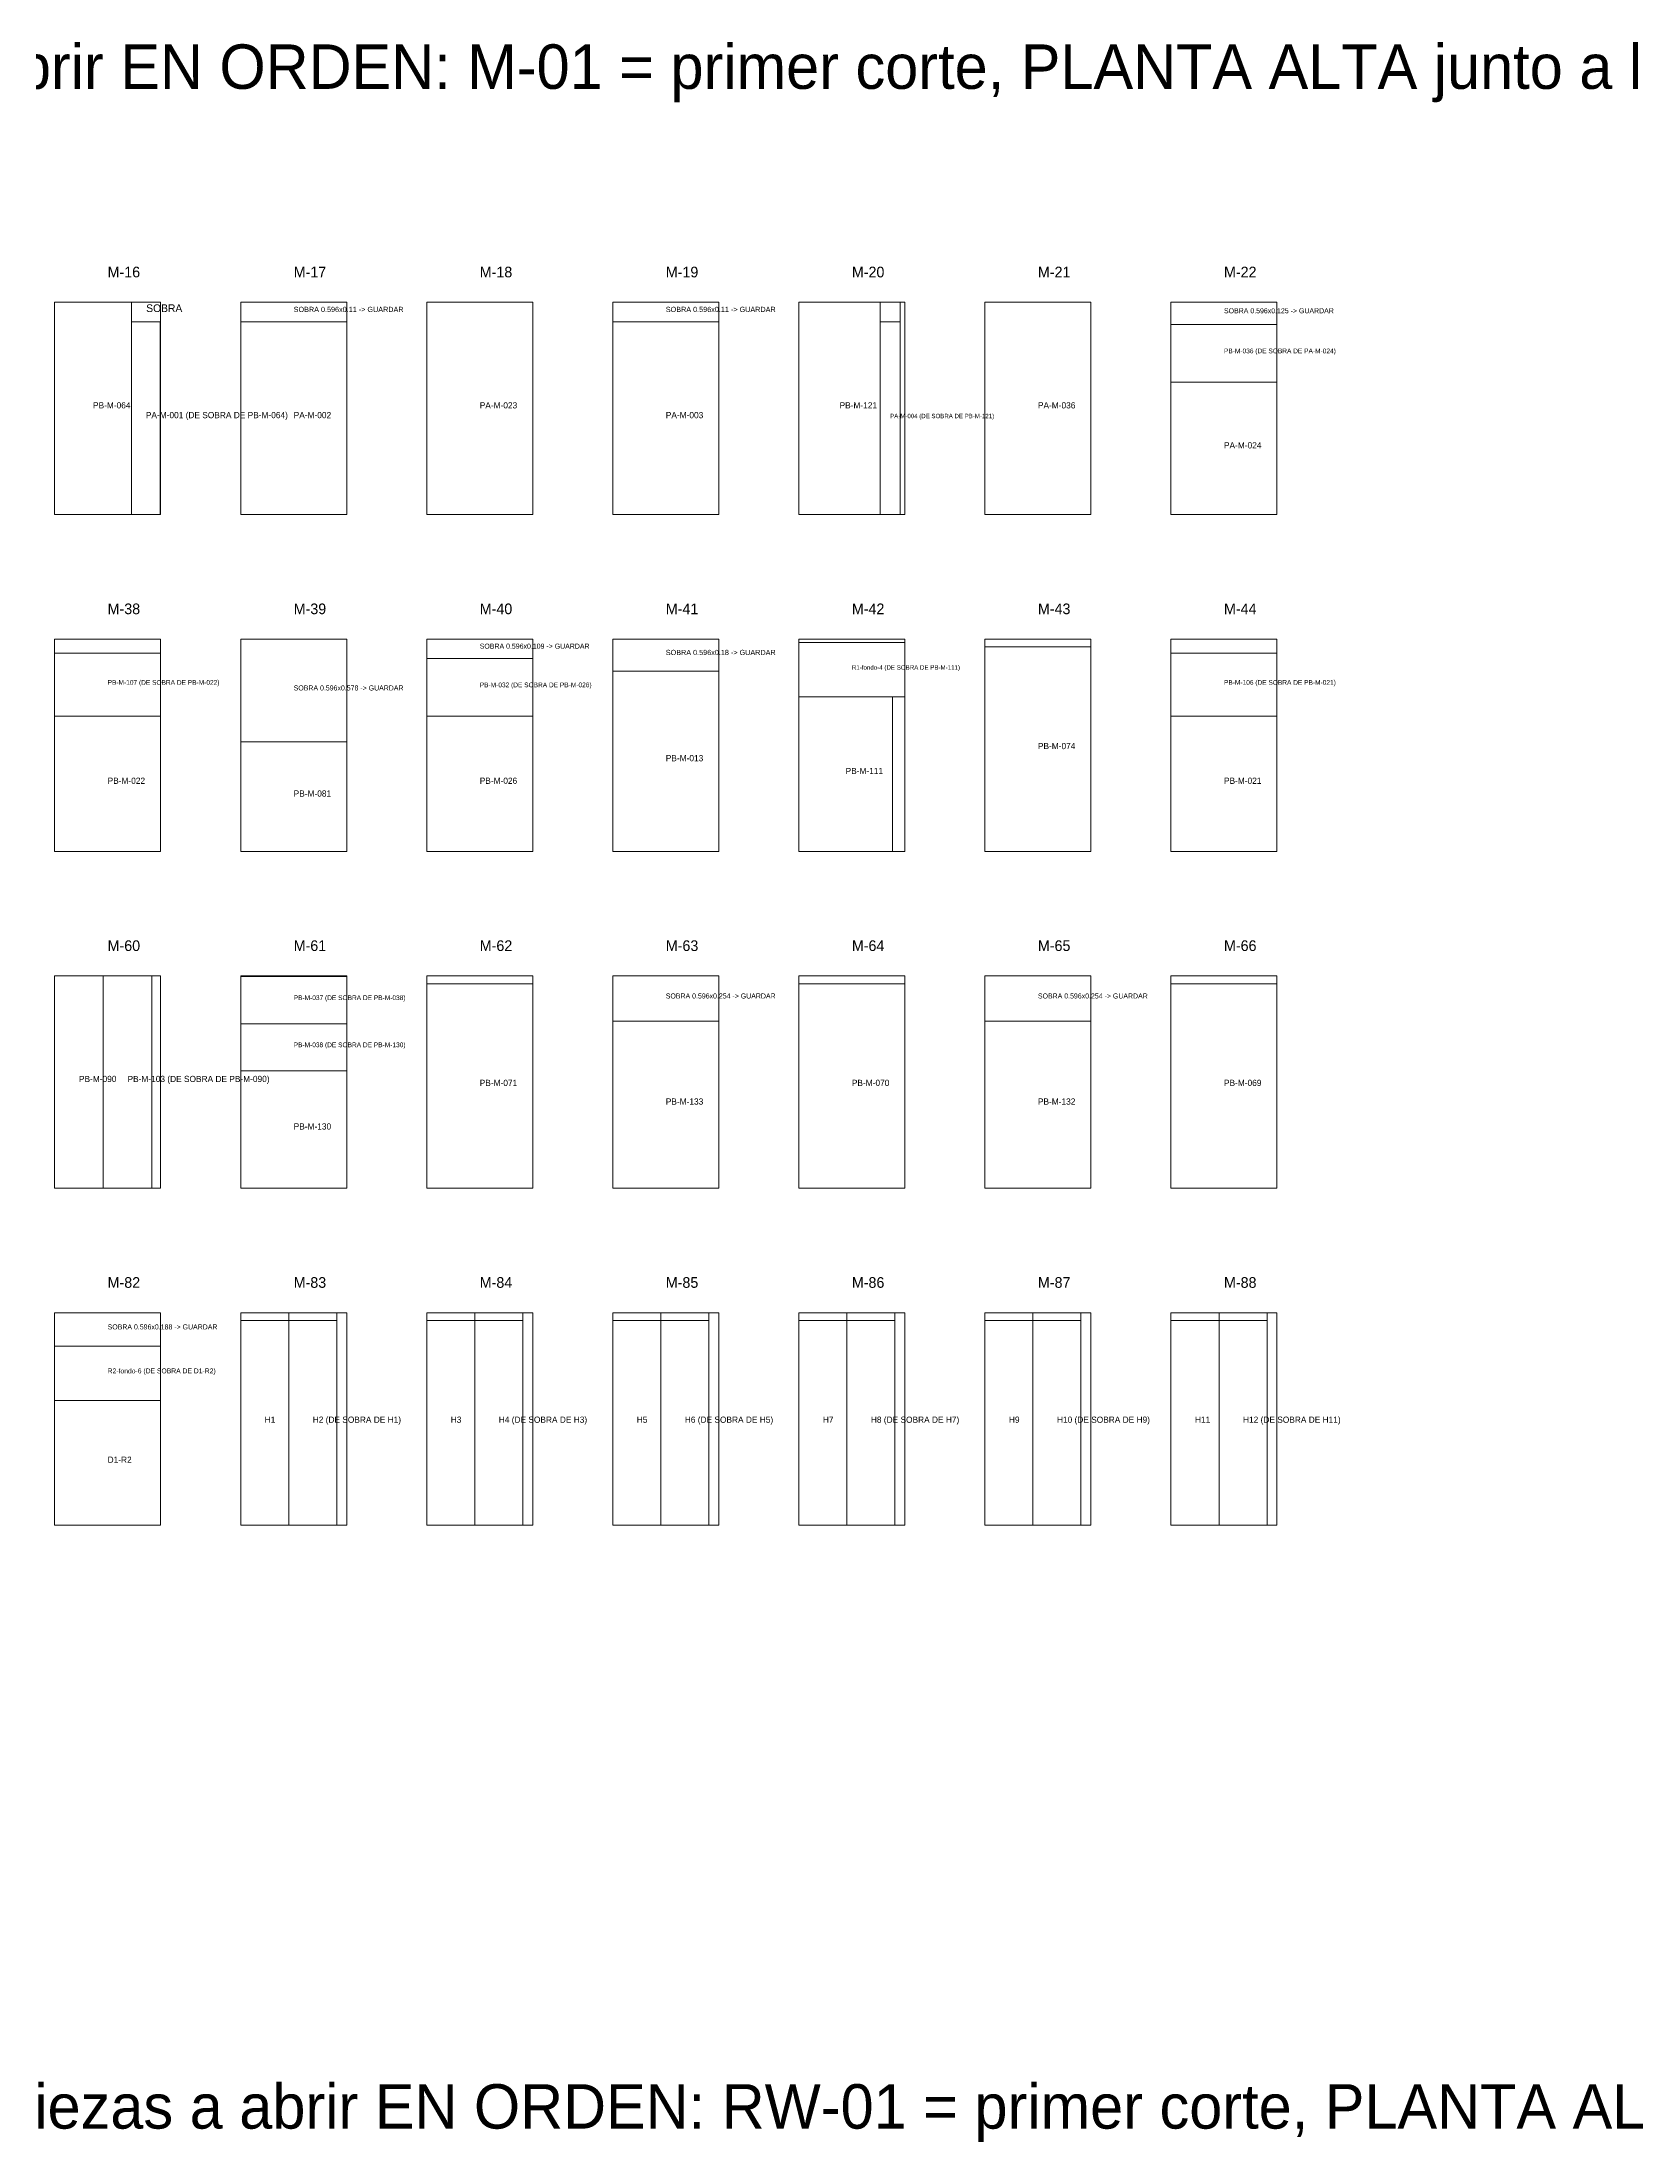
# Model space of a CAD drawing. Header units: metres. Extents: x 316.3 to 398.7, y -184.6 to -119.2.
# Drawn here: x 332.08 to 341.04, y -145.12 to -133.31 of the extents above; entities that cross this region are included whole.
import ezdxf

# ---------------------------------------------------------------- set-up
doc = ezdxf.new("R2010")
doc.units = ezdxf.units.M
for name, color, linetype, lineweight, plot in [('PLAN-CORTE-DESPERDICIO', 1, 'Continuous', 0, False), ('PLAN-CORTE-PIEZAS-A-ABRIR', 7, 'Continuous', 0, False), ('PLAN-CORTE-RECORTES', 3, 'Continuous', 0, False), ('PLAN-CORTE-SOBRANTES', 2, 'Continuous', 0, False), ('PLAN-CORTE-TEXTOS', 5, 'Continuous', 0, False)]:
    doc.layers.add(name, color=color, linetype=linetype, lineweight=lineweight, plot=plot)

msp = doc.modelspace()

# ---------------------------------------------------------------- linework, layer by layer
at = {"layer": 'PLAN-CORTE-DESPERDICIO'}
for points in [[(336.902, -135.968), (336.929, -135.968), (336.929, -134.774), (336.902, -134.774)], [(332.149, -136.748), (332.745, -136.748), (332.745, -136.668), (332.149, -136.668)], [(336.333, -136.687), (336.929, -136.687), (336.929, -136.668), (336.333, -136.668)], [(337.379, -136.712), (337.975, -136.712), (337.975, -136.668), (337.379, -136.668)], [(338.425, -136.748), (339.021, -136.748), (339.021, -136.668), (338.425, -136.668)], [(336.86, -137.862), (336.929, -137.862), (336.929, -136.993), (336.86, -136.993)], [(332.696, -139.756), (332.745, -139.756), (332.745, -138.562), (332.696, -138.562)], [(334.241, -138.606), (334.837, -138.606), (334.837, -138.562), (334.241, -138.562)], [(336.333, -138.606), (336.929, -138.606), (336.929, -138.562), (336.333, -138.562)], [(338.425, -138.606), (339.021, -138.606), (339.021, -138.562), (338.425, -138.562)], [(333.195, -140.5), (333.465, -140.5), (333.465, -140.456), (333.195, -140.456)], [(333.465, -140.5), (333.735, -140.5), (333.735, -140.456), (333.465, -140.456)], [(333.735, -141.65), (333.791, -141.65), (333.791, -140.456), (333.735, -140.456)], [(334.241, -140.5), (334.511, -140.5), (334.511, -140.456), (334.241, -140.456)], [(334.511, -140.5), (334.781, -140.5), (334.781, -140.456), (334.511, -140.456)], [(334.781, -141.65), (334.837, -141.65), (334.837, -140.456), (334.781, -140.456)], [(335.287, -140.5), (335.557, -140.5), (335.557, -140.456), (335.287, -140.456)], [(335.557, -140.5), (335.827, -140.5), (335.827, -140.456), (335.557, -140.456)], [(335.827, -141.65), (335.883, -141.65), (335.883, -140.456), (335.827, -140.456)], [(336.333, -140.5), (336.603, -140.5), (336.603, -140.456), (336.333, -140.456)], [(336.603, -140.5), (336.873, -140.5), (336.873, -140.456), (336.603, -140.456)], [(336.873, -141.65), (336.929, -141.65), (336.929, -140.456), (336.873, -140.456)], [(337.379, -140.5), (337.649, -140.5), (337.649, -140.456), (337.379, -140.456)], [(337.649, -140.5), (337.919, -140.5), (337.919, -140.456), (337.649, -140.456)], [(337.919, -141.65), (337.975, -141.65), (337.975, -140.456), (337.919, -140.456)], [(338.425, -140.5), (338.695, -140.5), (338.695, -140.456), (338.425, -140.456)], [(338.695, -140.5), (338.965, -140.5), (338.965, -140.456), (338.695, -140.456)], [(338.965, -141.65), (339.021, -141.65), (339.021, -140.456), (338.965, -140.456)]]:
    msp.add_lwpolyline(points, close=True, dxfattribs=at)
at = {"layer": 'PLAN-CORTE-PIEZAS-A-ABRIR'}
for points in [[(332.149, -135.968), (332.745, -135.968), (332.745, -134.774), (332.149, -134.774)], [(333.195, -135.968), (333.791, -135.968), (333.791, -134.774), (333.195, -134.774)], [(334.241, -135.968), (334.837, -135.968), (334.837, -134.774), (334.241, -134.774)], [(335.287, -135.968), (335.883, -135.968), (335.883, -134.774), (335.287, -134.774)], [(336.333, -135.968), (336.929, -135.968), (336.929, -134.774), (336.333, -134.774)], [(337.379, -135.968), (337.975, -135.968), (337.975, -134.774), (337.379, -134.774)], [(338.425, -135.968), (339.021, -135.968), (339.021, -134.774), (338.425, -134.774)], [(332.149, -137.862), (332.745, -137.862), (332.745, -136.668), (332.149, -136.668)], [(333.195, -137.862), (333.791, -137.862), (333.791, -136.668), (333.195, -136.668)], [(334.241, -137.862), (334.837, -137.862), (334.837, -136.668), (334.241, -136.668)], [(335.287, -137.862), (335.883, -137.862), (335.883, -136.668), (335.287, -136.668)], [(336.333, -137.862), (336.929, -137.862), (336.929, -136.668), (336.333, -136.668)], [(337.379, -137.862), (337.975, -137.862), (337.975, -136.668), (337.379, -136.668)], [(338.425, -137.862), (339.021, -137.862), (339.021, -136.668), (338.425, -136.668)], [(332.149, -139.756), (332.745, -139.756), (332.745, -138.562), (332.149, -138.562)], [(333.195, -139.756), (333.791, -139.756), (333.791, -138.562), (333.195, -138.562)], [(334.241, -139.756), (334.837, -139.756), (334.837, -138.562), (334.241, -138.562)], [(335.287, -139.756), (335.883, -139.756), (335.883, -138.562), (335.287, -138.562)], [(336.333, -139.756), (336.929, -139.756), (336.929, -138.562), (336.333, -138.562)], [(337.379, -139.756), (337.975, -139.756), (337.975, -138.562), (337.379, -138.562)], [(338.425, -139.756), (339.021, -139.756), (339.021, -138.562), (338.425, -138.562)], [(332.149, -141.65), (332.745, -141.65), (332.745, -140.456), (332.149, -140.456)], [(333.195, -141.65), (333.791, -141.65), (333.791, -140.456), (333.195, -140.456)], [(334.241, -141.65), (334.837, -141.65), (334.837, -140.456), (334.241, -140.456)], [(335.287, -141.65), (335.883, -141.65), (335.883, -140.456), (335.287, -140.456)], [(336.333, -141.65), (336.929, -141.65), (336.929, -140.456), (336.333, -140.456)], [(337.379, -141.65), (337.975, -141.65), (337.975, -140.456), (337.379, -140.456)], [(338.425, -141.65), (339.021, -141.65), (339.021, -140.456), (338.425, -140.456)]]:
    msp.add_lwpolyline(points, close=True, dxfattribs=at)
at = {"layer": 'PLAN-CORTE-RECORTES'}
for points in [[(332.149, -135.968), (332.582, -135.968), (332.582, -134.774), (332.149, -134.774)], [(334.241, -135.968), (334.837, -135.968), (334.837, -134.774), (334.241, -134.774)], [(336.333, -135.968), (336.79, -135.968), (336.79, -134.774), (336.333, -134.774)], [(337.379, -135.968), (337.975, -135.968), (337.975, -134.774), (337.379, -134.774)], [(332.582, -135.968), (332.742, -135.968), (332.742, -134.884), (332.582, -134.884)], [(333.195, -135.968), (333.791, -135.968), (333.791, -134.884), (333.195, -134.884)], [(335.287, -135.968), (335.883, -135.968), (335.883, -134.884), (335.287, -134.884)], [(336.79, -135.968), (336.902, -135.968), (336.902, -134.884), (336.79, -134.884)], [(338.425, -135.224), (339.021, -135.224), (339.021, -134.899), (338.425, -134.899)], [(338.425, -135.968), (339.021, -135.968), (339.021, -135.224), (338.425, -135.224)], [(336.333, -136.993), (336.929, -136.993), (336.929, -136.687), (336.333, -136.687)], [(337.379, -137.862), (337.975, -137.862), (337.975, -136.712), (337.379, -136.712)], [(332.149, -137.102), (332.745, -137.102), (332.745, -136.748), (332.149, -136.748)], [(334.241, -137.102), (334.837, -137.102), (334.837, -136.777), (334.241, -136.777)], [(335.287, -137.862), (335.883, -137.862), (335.883, -136.848), (335.287, -136.848)], [(338.425, -137.102), (339.021, -137.102), (339.021, -136.748), (338.425, -136.748)], [(336.333, -137.862), (336.86, -137.862), (336.86, -136.993), (336.333, -136.993)], [(332.149, -137.862), (332.745, -137.862), (332.745, -137.102), (332.149, -137.102)], [(334.241, -137.862), (334.837, -137.862), (334.837, -137.102), (334.241, -137.102)], [(338.425, -137.862), (339.021, -137.862), (339.021, -137.102), (338.425, -137.102)], [(333.195, -137.862), (333.791, -137.862), (333.791, -137.245), (333.195, -137.245)], [(332.149, -139.756), (332.422, -139.756), (332.422, -138.562), (332.149, -138.562)], [(332.422, -139.756), (332.696, -139.756), (332.696, -138.562), (332.422, -138.562)], [(333.195, -138.831), (333.791, -138.831), (333.791, -138.565), (333.195, -138.565)], [(334.241, -139.756), (334.837, -139.756), (334.837, -138.606), (334.241, -138.606)], [(336.333, -139.756), (336.929, -139.756), (336.929, -138.606), (336.333, -138.606)], [(338.425, -139.756), (339.021, -139.756), (339.021, -138.606), (338.425, -138.606)], [(333.195, -139.096), (333.791, -139.096), (333.791, -138.831), (333.195, -138.831)], [(335.287, -139.756), (335.883, -139.756), (335.883, -138.816), (335.287, -138.816)], [(337.379, -139.756), (337.975, -139.756), (337.975, -138.816), (337.379, -138.816)], [(333.195, -139.756), (333.791, -139.756), (333.791, -139.096), (333.195, -139.096)], [(333.195, -141.65), (333.465, -141.65), (333.465, -140.5), (333.195, -140.5)], [(333.465, -141.65), (333.735, -141.65), (333.735, -140.5), (333.465, -140.5)], [(334.241, -141.65), (334.511, -141.65), (334.511, -140.5), (334.241, -140.5)], [(334.511, -141.65), (334.781, -141.65), (334.781, -140.5), (334.511, -140.5)], [(335.287, -141.65), (335.557, -141.65), (335.557, -140.5), (335.287, -140.5)], [(335.557, -141.65), (335.827, -141.65), (335.827, -140.5), (335.557, -140.5)], [(336.333, -141.65), (336.603, -141.65), (336.603, -140.5), (336.333, -140.5)], [(336.603, -141.65), (336.873, -141.65), (336.873, -140.5), (336.603, -140.5)], [(337.379, -141.65), (337.649, -141.65), (337.649, -140.5), (337.379, -140.5)], [(337.649, -141.65), (337.919, -141.65), (337.919, -140.5), (337.649, -140.5)], [(338.425, -141.65), (338.695, -141.65), (338.695, -140.5), (338.425, -140.5)], [(338.695, -141.65), (338.965, -141.65), (338.965, -140.5), (338.695, -140.5)], [(332.149, -140.95), (332.745, -140.95), (332.745, -140.644), (332.149, -140.644)], [(332.149, -141.65), (332.745, -141.65), (332.745, -140.95), (332.149, -140.95)]]:
    msp.add_lwpolyline(points, close=True, dxfattribs=at)
at = {"layer": 'PLAN-CORTE-SOBRANTES'}
for points in [[(332.582, -134.884), (332.745, -134.884), (332.745, -134.774), (332.582, -134.774)], [(333.195, -134.884), (333.791, -134.884), (333.791, -134.774), (333.195, -134.774)], [(335.287, -134.884), (335.883, -134.884), (335.883, -134.774), (335.287, -134.774)], [(336.79, -134.884), (336.902, -134.884), (336.902, -134.774), (336.79, -134.774)], [(338.425, -134.899), (339.021, -134.899), (339.021, -134.774), (338.425, -134.774)], [(333.195, -137.245), (333.791, -137.245), (333.791, -136.668), (333.195, -136.668)], [(334.241, -136.777), (334.837, -136.777), (334.837, -136.668), (334.241, -136.668)], [(335.287, -136.848), (335.883, -136.848), (335.883, -136.668), (335.287, -136.668)], [(335.287, -138.816), (335.883, -138.816), (335.883, -138.562), (335.287, -138.562)], [(337.379, -138.816), (337.975, -138.816), (337.975, -138.562), (337.379, -138.562)], [(332.149, -140.644), (332.745, -140.644), (332.745, -140.456), (332.149, -140.456)]]:
    msp.add_lwpolyline(points, close=True, dxfattribs=at)

# ---------------------------------------------------------------- texts
at = {"layer": 'PLAN-CORTE-TEXTOS'}
for s, height, p in [('PLAN DE CORTE - MORET  (93 piezas a abrir EN ORDEN: M-01 = primer corte, PLANTA ALTA junto a la ESCALERA, y se avanza alejandose; al terminar P.A. sigue P.B.; amarillo = SOBRANTE con su medida -> GUARDAR EN RESERVA; rojo = desperdicio)', 0.25, (325.459, -133.574)), ('M-16', 0.06, (332.447, -134.634)), ('M-17', 0.06, (333.493, -134.634)), ('M-18', 0.06, (334.539, -134.634)), ('M-19', 0.06, (335.585, -134.634)), ('M-20', 0.06, (336.631, -134.634)), ('M-21', 0.06, (337.677, -134.634)), ('M-22', 0.06, (338.723, -134.634)), ('SOBRA', 0.0433, (332.664, -134.829)), ('SOBRA 0.596x0.11 -> GUARDAR', 0.02943, (333.493, -134.829)), ('SOBRA 0.596x0.11 -> GUARDAR', 0.02943, (335.585, -134.829)), ('SOBRA 0.596x0.125 -> GUARDAR', 0.02838, (338.723, -134.836)), ('PB-M-036 (DE SOBRA DE PA-M-024)', 0.0267, (338.723, -135.061)), ('PB-M-064', 0.035, (332.365, -135.371)), ('PA-M-001 (DE SOBRA DE PB-M-064)', 0.035, (332.662, -135.426)), ('PA-M-002', 0.035, (333.493, -135.426)), ('PA-M-023', 0.035, (334.539, -135.371)), ('PA-M-003', 0.035, (335.585, -135.426)), ('PB-M-121', 0.035, (336.562, -135.371)), ('PA-M-004 (DE SOBRA DE PB-M-121)', 0.02484, (336.846, -135.426)), ('PA-M-036', 0.035, (337.677, -135.371)), ('PA-M-024', 0.035, (338.723, -135.596)), ('M-38', 0.06, (332.447, -136.528)), ('M-39', 0.06, (333.493, -136.528)), ('M-40', 0.06, (334.539, -136.528)), ('M-41', 0.06, (335.585, -136.528)), ('M-42', 0.06, (336.631, -136.528)), ('M-43', 0.06, (337.677, -136.528)), ('M-44', 0.06, (338.723, -136.528)), ('SOBRA 0.596x0.109 -> GUARDAR', 0.02838, (334.539, -136.722)), ('SOBRA 0.596x0.18 -> GUARDAR', 0.02943, (335.585, -136.758)), ('R1-fondo-4 (DE SOBRA DE PB-M-111)', 0.02508, (336.631, -136.84)), ('PB-M-107 (DE SOBRA DE PB-M-022)', 0.0267, (332.447, -136.925)), ('SOBRA 0.596x0.578 -> GUARDAR', 0.02838, (333.493, -136.957)), ('PB-M-032 (DE SOBRA DE PB-M-026)', 0.0267, (334.539, -136.939)), ('PB-M-106 (DE SOBRA DE PB-M-021)', 0.0267, (338.723, -136.925)), ('PB-M-013', 0.035, (335.585, -137.355)), ('PB-M-074', 0.035, (337.677, -137.287)), ('PB-M-022', 0.035, (332.447, -137.482)), ('PB-M-026', 0.035, (334.539, -137.482)), ('PB-M-111', 0.035, (336.596, -137.427)), ('PB-M-021', 0.035, (338.723, -137.482)), ('PB-M-081', 0.035, (333.493, -137.554)), ('M-60', 0.06, (332.447, -138.422)), ('M-61', 0.06, (333.493, -138.422)), ('M-62', 0.06, (334.539, -138.422)), ('M-63', 0.06, (335.585, -138.422)), ('M-64', 0.06, (336.631, -138.422)), ('M-65', 0.06, (337.677, -138.422)), ('M-66', 0.06, (338.723, -138.422)), ('PB-M-037 (DE SOBRA DE PB-M-038)', 0.0267, (333.493, -138.698)), ('SOBRA 0.596x0.254 -> GUARDAR', 0.02838, (335.585, -138.689)), ('SOBRA 0.596x0.254 -> GUARDAR', 0.02838, (337.677, -138.689)), ('PB-M-038 (DE SOBRA DE PB-M-130)', 0.0267, (333.493, -138.963)), ('PB-M-090', 0.035, (332.286, -139.159)), ('PB-M-103 (DE SOBRA DE PB-M-090)', 0.035, (332.559, -139.159)), ('PB-M-071', 0.035, (334.539, -139.181)), ('PB-M-070', 0.035, (336.631, -139.181)), ('PB-M-069', 0.035, (338.723, -139.181)), ('PB-M-133', 0.035, (335.585, -139.286)), ('PB-M-132', 0.035, (337.677, -139.286)), ('PB-M-130', 0.035, (333.493, -139.426)), ('M-82', 0.06, (332.447, -140.316)), ('M-83', 0.06, (333.493, -140.316)), ('M-84', 0.06, (334.539, -140.316)), ('M-85', 0.06, (335.585, -140.316)), ('M-86', 0.06, (336.631, -140.316)), ('M-87', 0.06, (337.677, -140.316)), ('M-88', 0.06, (338.723, -140.316)), ('SOBRA 0.596x0.188 -> GUARDAR', 0.02838, (332.447, -140.55)), ('R2-fondo-6 (DE SOBRA DE D1-R2)', 0.02759, (332.447, -140.797)), ('H1', 0.035, (333.33, -141.075)), ('H2 (DE SOBRA DE H1)', 0.035, (333.6, -141.075)), ('H3', 0.035, (334.376, -141.075)), ('H4 (DE SOBRA DE H3)', 0.035, (334.646, -141.075)), ('H5', 0.035, (335.422, -141.075)), ('H6 (DE SOBRA DE H5)', 0.035, (335.692, -141.075)), ('H7', 0.035, (336.468, -141.075)), ('H8 (DE SOBRA DE H7)', 0.035, (336.738, -141.075)), ('H9', 0.035, (337.514, -141.075)), ('H10 (DE SOBRA DE H9)', 0.035, (337.784, -141.075)), ('H11', 0.035, (338.56, -141.075)), ('H12 (DE SOBRA DE H11)', 0.035, (338.83, -141.075)), ('D1-R2', 0.035, (332.447, -141.3)), ('PLAN DE CORTE - ROYAL WALNUT  (68 piezas a abrir EN ORDEN: RW-01 = primer corte, PLANTA ALTA junto a la ESCALERA, y se avanza alejandose; al terminar P.A. sigue P.B.; amarillo = SOBRANTE con su medida -> GUARDAR EN RESERVA; rojo = desperdicio)', 0.25, (325.459, -145.044))]:
    msp.add_text(s, height=height, dxfattribs=at).set_placement(p)

doc.saveas('drawing.dxf')
